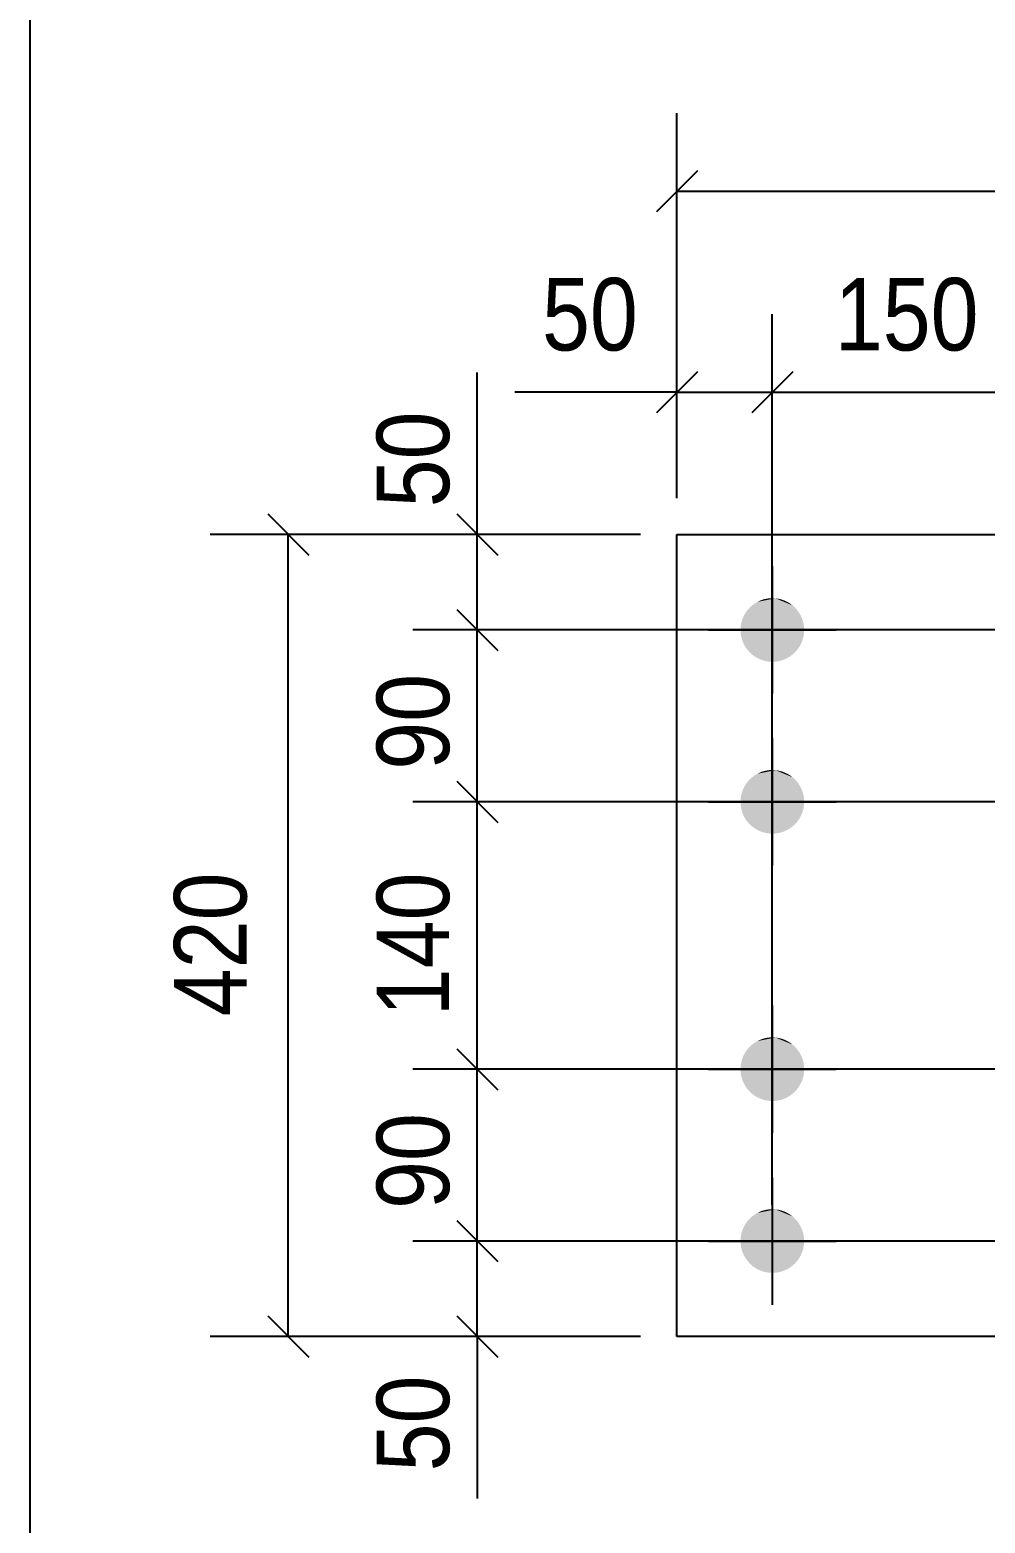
# Model space of a CAD drawing. Header units: millimetres. Extents: x 67 to 383, y 106 to 148.
# Drawn here: x 67.37 to 71.61, y 124.78 to 131.41 of the extents above; entities that cross this region are included whole.
import ezdxf

# ---------------------------------------------------------------- set-up
doc = ezdxf.new("R2010")
doc.units = ezdxf.units.MM
doc.linetypes.add('XKITLINE00', pattern=[0])
doc.styles.add('ARIAL', font='ARIAL.TTF')

msp = doc.modelspace()

# ---------------------------------------------------------------- linework, layer by layer
at = {"color": 5, "linetype": 'XKITLINE00'}
msp.add_line((67.3722, 147.9459), (67.3722, 106.1161), dxfattribs=at)
at = {"linetype": 'XKITLINE00'}
for p, q in [((70.2413, 129.3284), (70.2413, 131.0357)), ((70.3323, 130.7808), (70.1503, 130.5988)), ((70.2413, 130.6898), (78.0314, 130.6898)), ((70.2413, 129.3284), (70.2413, 130.1445)), ((70.6646, 126.1954), (70.6646, 130.1445)), ((70.6646, 126.1954), (70.6646, 130.1445)), ((69.3562, 129.1675), (69.3562, 129.8862)), ((69.3562, 129.1675), (69.3562, 129.8862)), ((70.3323, 129.8896), (70.1503, 129.7075)), ((70.7557, 129.8896), (70.5736, 129.7075)), ((70.7557, 129.8896), (70.5736, 129.7075)), ((70.2413, 129.7986), (69.5226, 129.7986)), ((70.2413, 129.7986), (69.5226, 129.7986)), ((70.2413, 129.7986), (70.6646, 129.7986)), ((70.6646, 129.7986), (71.9348, 129.7986)), ((68.427, 129.2585), (68.609, 129.0765)), ((69.2652, 129.2585), (69.4472, 129.0765)), ((70.0804, 129.1675), (68.1721, 129.1675)), ((68.518, 125.6112), (68.518, 129.1675)), ((70.0804, 129.1675), (69.0706, 129.1675)), ((69.3562, 128.7442), (69.3562, 129.1675)), ((69.2652, 128.8352), (69.4472, 128.6531)), ((69.2652, 128.8352), (69.4472, 128.6531)), ((77.4472, 128.7442), (69.0706, 128.7442)), ((77.4472, 128.7442), (69.0706, 128.7442)), ((69.3562, 127.9821), (69.3562, 128.7442)), ((69.2652, 128.0731), (69.4472, 127.8911)), ((69.2782, 128.0601), (69.4472, 127.8911)), ((77.4472, 127.9821), (69.0706, 127.9821)), ((77.4472, 127.9821), (69.0706, 127.9821)), ((69.3562, 126.7966), (69.3562, 127.9821)), ((69.2652, 126.8876), (69.4472, 126.7056)), ((69.2652, 126.8876), (69.4472, 126.7056)), ((77.4472, 126.7966), (69.0706, 126.7966)), ((77.4472, 126.7966), (69.0706, 126.7966)), ((69.3562, 126.0345), (69.3562, 126.7966)), ((69.2652, 126.1255), (69.4472, 125.9435)), ((69.2782, 126.1126), (69.4472, 125.9435)), ((77.4472, 126.0345), (69.0706, 126.0345)), ((77.4472, 126.0345), (69.0706, 126.0345)), ((69.3562, 125.6112), (69.3562, 126.0345)), ((68.427, 125.7022), (68.609, 125.5201)), ((69.2652, 125.7022), (69.4472, 125.5201)), ((70.0804, 125.6112), (68.1721, 125.6112)), ((70.0804, 125.6112), (69.0706, 125.6112)), ((69.3562, 125.6112), (69.3562, 124.8925)), ((69.3562, 125.6112), (69.3562, 124.8925))]:
    msp.add_line(p, q, dxfattribs=at)
at = {"color": 2, "linetype": 'XKITLINE00'}
for p, q in [((70.2413, 125.6112), (70.2413, 129.1675)), ((70.2413, 129.1675), (78.0314, 129.1675)), ((78.0314, 125.6112), (70.2413, 125.6112))]:
    msp.add_line(p, q, dxfattribs=at)
at = {"color": 3, "linetype": 'XKITLINE00'}
for p, q in [((70.6646, 129.0265), (70.6646, 128.4618)), ((70.3823, 128.7442), (70.947, 128.7442)), ((70.6646, 128.2645), (70.6646, 127.6997)), ((70.3823, 127.9821), (70.947, 127.9821)), ((70.6646, 127.079), (70.6646, 126.5142)), ((70.3823, 126.7966), (70.947, 126.7966)), ((70.6646, 126.3169), (70.6646, 125.7521)), ((70.3823, 126.0345), (70.947, 126.0345))]:
    msp.add_line(p, q, dxfattribs=at)
for p in [(70.2413, 130.6898), (70.2413, 129.7986), (70.6646, 129.7986), (70.6646, 129.7986), (68.518, 129.1675), (69.3562, 129.1675), (69.3562, 128.7442), (69.3562, 128.7442), (69.3562, 127.9821), (69.3562, 127.9821), (69.3562, 126.7966), (69.3562, 126.7966), (69.3562, 126.0345), (69.3562, 126.0345), (68.518, 125.6112), (69.3562, 125.6112)]:
    msp.add_point(p)
at = {"color": 3, "linetype": 'Continuous'}
for points in [[(70.6785, 128.8847), (70.5241, 128.758), (70.5235, 128.7442)], [(70.6785, 128.8847), (70.5235, 128.7442), (70.5241, 128.7303)], [(70.6785, 128.8847), (70.5262, 128.7717), (70.5241, 128.758)], [(70.6785, 128.8847), (70.5241, 128.7303), (70.5262, 128.7166)], [(70.6785, 128.8847), (70.5295, 128.7851), (70.5262, 128.7717)], [(70.6785, 128.8847), (70.5262, 128.7166), (70.5295, 128.7032)], [(70.6785, 128.8847), (70.5342, 128.7982), (70.5295, 128.7851)], [(70.6785, 128.8847), (70.5295, 128.7032), (70.5342, 128.6901)], [(70.6785, 128.8847), (70.5401, 128.8107), (70.5342, 128.7982)], [(70.6785, 128.8847), (70.5342, 128.6901), (70.5401, 128.6776)], [(70.6785, 128.8847), (70.5472, 128.8226), (70.5401, 128.8107)], [(70.6785, 128.8847), (70.5401, 128.6776), (70.5472, 128.6657)], [(70.6785, 128.8847), (70.5555, 128.8337), (70.5472, 128.8226)], [(70.6785, 128.8847), (70.5472, 128.6657), (70.5555, 128.6546)], [(70.6785, 128.8847), (70.5648, 128.844), (70.5555, 128.8337)], [(70.6785, 128.8847), (70.5555, 128.6546), (70.5648, 128.6443)], [(70.6785, 128.8847), (70.5751, 128.8533), (70.5648, 128.844)], [(70.6785, 128.8847), (70.5648, 128.6443), (70.5751, 128.635)], [(70.6785, 128.8847), (70.5862, 128.8616), (70.5751, 128.8533)], [(70.6785, 128.8847), (70.5751, 128.635), (70.5862, 128.6268)], [(70.6785, 128.8847), (70.5981, 128.8687), (70.5862, 128.8616)], [(70.6785, 128.8847), (70.5862, 128.6268), (70.5981, 128.6196)], [(70.6785, 128.8847), (70.6106, 128.8746), (70.5981, 128.8687)], [(70.6785, 128.8847), (70.5981, 128.6196), (70.6106, 128.6137)], [(70.6785, 128.8847), (70.6237, 128.8793), (70.6106, 128.8746)], [(70.6785, 128.8847), (70.6106, 128.6137), (70.6237, 128.609)], [(70.6785, 128.8847), (70.6371, 128.8826), (70.6237, 128.8793)], [(70.6785, 128.8847), (70.6237, 128.609), (70.6371, 128.6057)], [(70.6785, 128.8847), (70.6508, 128.8847), (70.6371, 128.8826)], [(70.6785, 128.8847), (70.6371, 128.6057), (70.6508, 128.6036)], [(70.6785, 128.8847), (70.6646, 128.8854), (70.6508, 128.8847)], [(70.6785, 128.8847), (70.6508, 128.6036), (70.6646, 128.603)], [(70.6785, 128.8847), (70.6646, 128.603), (70.6785, 128.6036)], [(70.6785, 128.8847), (70.6785, 128.6036), (70.6922, 128.6057)], [(70.6785, 128.8847), (70.6922, 128.6057), (70.7056, 128.609)], [(70.6785, 128.8847), (70.7056, 128.609), (70.7187, 128.6137)], [(70.6785, 128.8847), (70.7187, 128.6137), (70.7312, 128.6196)], [(70.6785, 128.8847), (70.7312, 128.6196), (70.7431, 128.6268)], [(70.6785, 128.8847), (70.7431, 128.6268), (70.7542, 128.635)], [(70.6785, 128.8847), (70.7542, 128.635), (70.7645, 128.6443)], [(70.6785, 128.8847), (70.7645, 128.6443), (70.7738, 128.6546)], [(70.6785, 128.8847), (70.7738, 128.6546), (70.782, 128.6657)], [(70.6785, 128.8847), (70.782, 128.6657), (70.7892, 128.6776)], [(70.6785, 128.8847), (70.7892, 128.6776), (70.7951, 128.6901)], [(70.6785, 128.8847), (70.7951, 128.6901), (70.7998, 128.7032)], [(70.6785, 128.8847), (70.7998, 128.7032), (70.8031, 128.7166)], [(70.6785, 128.8847), (70.8031, 128.7166), (70.8052, 128.7303)], [(70.6785, 128.8847), (70.8052, 128.7303), (70.8058, 128.7442)], [(70.6785, 128.8847), (70.8058, 128.7442), (70.8052, 128.758)], [(70.6785, 128.8847), (70.8052, 128.758), (70.8031, 128.7717)], [(70.6785, 128.8847), (70.8031, 128.7717), (70.7998, 128.7851)], [(70.6785, 128.8847), (70.7998, 128.7851), (70.7951, 128.7982)], [(70.6785, 128.8847), (70.7951, 128.7982), (70.7892, 128.8107)], [(70.6785, 128.8847), (70.7892, 128.8107), (70.782, 128.8226)], [(70.6785, 128.8847), (70.782, 128.8226), (70.7738, 128.8337)], [(70.6785, 128.8847), (70.7738, 128.8337), (70.7645, 128.844)], [(70.6785, 128.8847), (70.7645, 128.844), (70.7542, 128.8533)], [(70.6785, 128.8847), (70.7542, 128.8533), (70.7431, 128.8616)], [(70.6785, 128.8847), (70.7431, 128.8616), (70.7312, 128.8687)], [(70.6785, 128.8847), (70.7312, 128.8687), (70.7187, 128.8746)], [(70.6785, 128.8847), (70.7187, 128.8746), (70.7056, 128.8793)], [(70.6785, 128.8847), (70.7056, 128.8793), (70.6922, 128.8826)], [(70.6785, 128.1226), (70.5241, 127.9959), (70.5235, 127.9821)], [(70.6785, 128.1226), (70.5235, 127.9821), (70.5241, 127.9682)], [(70.6785, 128.1226), (70.5262, 128.0096), (70.5241, 127.9959)], [(70.6785, 128.1226), (70.5241, 127.9682), (70.5262, 127.9545)], [(70.6785, 128.1226), (70.5295, 128.0231), (70.5262, 128.0096)], [(70.6785, 128.1226), (70.5262, 127.9545), (70.5295, 127.9411)], [(70.6785, 128.1226), (70.5342, 128.0361), (70.5295, 128.0231)], [(70.6785, 128.1226), (70.5295, 127.9411), (70.5342, 127.928)], [(70.6785, 128.1226), (70.5401, 128.0486), (70.5342, 128.0361)], [(70.6785, 128.1226), (70.5342, 127.928), (70.5401, 127.9155)], [(70.6785, 128.1226), (70.5472, 128.0605), (70.5401, 128.0486)], [(70.6785, 128.1226), (70.5401, 127.9155), (70.5472, 127.9036)], [(70.6785, 128.1226), (70.5555, 128.0716), (70.5472, 128.0605)], [(70.6785, 128.1226), (70.5472, 127.9036), (70.5555, 127.8925)], [(70.6785, 128.1226), (70.5648, 128.0819), (70.5555, 128.0716)], [(70.6785, 128.1226), (70.5555, 127.8925), (70.5648, 127.8822)], [(70.6785, 128.1226), (70.5751, 128.0912), (70.5648, 128.0819)], [(70.6785, 128.1226), (70.5648, 127.8822), (70.5751, 127.8729)], [(70.6785, 128.1226), (70.5862, 128.0995), (70.5751, 128.0912)], [(70.6785, 128.1226), (70.5751, 127.8729), (70.5862, 127.8647)], [(70.6785, 128.1226), (70.5981, 128.1066), (70.5862, 128.0995)], [(70.6785, 128.1226), (70.5862, 127.8647), (70.5981, 127.8575)], [(70.6785, 128.1226), (70.6106, 128.1125), (70.5981, 128.1066)], [(70.6785, 128.1226), (70.5981, 127.8575), (70.6106, 127.8516)], [(70.6785, 128.1226), (70.6237, 128.1172), (70.6106, 128.1125)], [(70.6785, 128.1226), (70.6106, 127.8516), (70.6237, 127.847)], [(70.6785, 128.1226), (70.6371, 128.1206), (70.6237, 128.1172)], [(70.6785, 128.1226), (70.6237, 127.847), (70.6371, 127.8436)], [(70.6785, 128.1226), (70.6508, 128.1226), (70.6371, 128.1206)], [(70.6785, 128.1226), (70.6371, 127.8436), (70.6508, 127.8416)], [(70.6785, 128.1226), (70.6646, 128.1233), (70.6508, 128.1226)], [(70.6785, 128.1226), (70.6508, 127.8416), (70.6646, 127.8409)], [(70.6785, 128.1226), (70.6646, 127.8409), (70.6785, 127.8416)], [(70.6785, 128.1226), (70.6785, 127.8416), (70.6922, 127.8436)], [(70.6785, 128.1226), (70.6922, 127.8436), (70.7056, 127.847)], [(70.6785, 128.1226), (70.7056, 127.847), (70.7187, 127.8516)], [(70.6785, 128.1226), (70.7187, 127.8516), (70.7312, 127.8575)], [(70.6785, 128.1226), (70.7312, 127.8575), (70.7431, 127.8647)], [(70.6785, 128.1226), (70.7431, 127.8647), (70.7542, 127.8729)], [(70.6785, 128.1226), (70.7542, 127.8729), (70.7645, 127.8822)], [(70.6785, 128.1226), (70.7645, 127.8822), (70.7738, 127.8925)], [(70.6785, 128.1226), (70.7738, 127.8925), (70.782, 127.9036)], [(70.6785, 128.1226), (70.782, 127.9036), (70.7892, 127.9155)], [(70.6785, 128.1226), (70.7892, 127.9155), (70.7951, 127.928)], [(70.6785, 128.1226), (70.7951, 127.928), (70.7998, 127.9411)], [(70.6785, 128.1226), (70.7998, 127.9411), (70.8031, 127.9545)], [(70.6785, 128.1226), (70.8031, 127.9545), (70.8052, 127.9682)], [(70.6785, 128.1226), (70.8052, 127.9682), (70.8058, 127.9821)], [(70.6785, 128.1226), (70.8058, 127.9821), (70.8052, 127.9959)], [(70.6785, 128.1226), (70.8052, 127.9959), (70.8031, 128.0096)], [(70.6785, 128.1226), (70.8031, 128.0096), (70.7998, 128.0231)], [(70.6785, 128.1226), (70.7998, 128.0231), (70.7951, 128.0361)], [(70.6785, 128.1226), (70.7951, 128.0361), (70.7892, 128.0486)], [(70.6785, 128.1226), (70.7892, 128.0486), (70.782, 128.0605)], [(70.6785, 128.1226), (70.782, 128.0605), (70.7738, 128.0716)], [(70.6785, 128.1226), (70.7738, 128.0716), (70.7645, 128.0819)], [(70.6785, 128.1226), (70.7645, 128.0819), (70.7542, 128.0912)], [(70.6785, 128.1226), (70.7542, 128.0912), (70.7431, 128.0995)], [(70.6785, 128.1226), (70.7431, 128.0995), (70.7312, 128.1066)], [(70.6785, 128.1226), (70.7312, 128.1066), (70.7187, 128.1125)], [(70.6785, 128.1226), (70.7187, 128.1125), (70.7056, 128.1172)], [(70.6785, 128.1226), (70.7056, 128.1172), (70.6922, 128.1206)], [(70.6785, 126.9371), (70.5241, 126.8105), (70.5235, 126.7966)], [(70.6785, 126.9371), (70.5235, 126.7966), (70.5241, 126.7828)], [(70.6785, 126.9371), (70.5262, 126.8242), (70.5241, 126.8105)], [(70.6785, 126.9371), (70.5241, 126.7828), (70.5262, 126.7691)], [(70.6785, 126.9371), (70.5295, 126.8376), (70.5262, 126.8242)], [(70.6785, 126.9371), (70.5262, 126.7691), (70.5295, 126.7556)], [(70.6785, 126.9371), (70.5342, 126.8506), (70.5295, 126.8376)], [(70.6785, 126.9371), (70.5295, 126.7556), (70.5342, 126.7426)], [(70.6785, 126.9371), (70.5401, 126.8632), (70.5342, 126.8506)], [(70.6785, 126.9371), (70.5342, 126.7426), (70.5401, 126.7301)], [(70.6785, 126.9371), (70.5472, 126.8751), (70.5401, 126.8632)], [(70.6785, 126.9371), (70.5401, 126.7301), (70.5472, 126.7182)], [(70.6785, 126.9371), (70.5555, 126.8862), (70.5472, 126.8751)], [(70.6785, 126.9371), (70.5472, 126.7182), (70.5555, 126.707)], [(70.6785, 126.9371), (70.5648, 126.8965), (70.5555, 126.8862)], [(70.6785, 126.9371), (70.5555, 126.707), (70.5648, 126.6968)], [(70.6785, 126.9371), (70.5751, 126.9058), (70.5648, 126.8965)], [(70.6785, 126.9371), (70.5648, 126.6968), (70.5751, 126.6875)], [(70.6785, 126.9371), (70.5862, 126.914), (70.5751, 126.9058)], [(70.6785, 126.9371), (70.5751, 126.6875), (70.5862, 126.6792)], [(70.6785, 126.9371), (70.5981, 126.9211), (70.5862, 126.914)], [(70.6785, 126.9371), (70.5862, 126.6792), (70.5981, 126.6721)], [(70.6785, 126.9371), (70.6106, 126.9271), (70.5981, 126.9211)], [(70.6785, 126.9371), (70.5981, 126.6721), (70.6106, 126.6662)], [(70.6785, 126.9371), (70.6237, 126.9317), (70.6106, 126.9271)], [(70.6785, 126.9371), (70.6106, 126.6662), (70.6237, 126.6615)], [(70.6785, 126.9371), (70.6371, 126.9351), (70.6237, 126.9317)], [(70.6785, 126.9371), (70.6237, 126.6615), (70.6371, 126.6581)], [(70.6785, 126.9371), (70.6508, 126.9371), (70.6371, 126.9351)], [(70.6785, 126.9371), (70.6371, 126.6581), (70.6508, 126.6561)], [(70.6785, 126.9371), (70.6646, 126.9378), (70.6508, 126.9371)], [(70.6785, 126.9371), (70.6508, 126.6561), (70.6646, 126.6554)], [(70.6785, 126.9371), (70.6646, 126.6554), (70.6785, 126.6561)], [(70.6785, 126.9371), (70.6785, 126.6561), (70.6922, 126.6581)], [(70.6785, 126.9371), (70.6922, 126.6581), (70.7056, 126.6615)], [(70.6785, 126.9371), (70.7056, 126.6615), (70.7187, 126.6662)], [(70.6785, 126.9371), (70.7187, 126.6662), (70.7312, 126.6721)], [(70.6785, 126.9371), (70.7312, 126.6721), (70.7431, 126.6792)], [(70.6785, 126.9371), (70.7431, 126.6792), (70.7542, 126.6875)], [(70.6785, 126.9371), (70.7542, 126.6875), (70.7645, 126.6968)], [(70.6785, 126.9371), (70.7645, 126.6968), (70.7738, 126.707)], [(70.6785, 126.9371), (70.7738, 126.707), (70.782, 126.7182)], [(70.6785, 126.9371), (70.782, 126.7182), (70.7892, 126.7301)], [(70.6785, 126.9371), (70.7892, 126.7301), (70.7951, 126.7426)], [(70.6785, 126.9371), (70.7951, 126.7426), (70.7998, 126.7556)], [(70.6785, 126.9371), (70.7998, 126.7556), (70.8031, 126.7691)], [(70.6785, 126.9371), (70.8031, 126.7691), (70.8052, 126.7828)], [(70.6785, 126.9371), (70.8052, 126.7828), (70.8058, 126.7966)], [(70.6785, 126.9371), (70.8058, 126.7966), (70.8052, 126.8105)], [(70.6785, 126.9371), (70.8052, 126.8105), (70.8031, 126.8242)], [(70.6785, 126.9371), (70.8031, 126.8242), (70.7998, 126.8376)], [(70.6785, 126.9371), (70.7998, 126.8376), (70.7951, 126.8506)], [(70.6785, 126.9371), (70.7951, 126.8506), (70.7892, 126.8632)], [(70.6785, 126.9371), (70.7892, 126.8632), (70.782, 126.8751)], [(70.6785, 126.9371), (70.782, 126.8751), (70.7738, 126.8862)], [(70.6785, 126.9371), (70.7738, 126.8862), (70.7645, 126.8965)], [(70.6785, 126.9371), (70.7645, 126.8965), (70.7542, 126.9058)], [(70.6785, 126.9371), (70.7542, 126.9058), (70.7431, 126.914)], [(70.6785, 126.9371), (70.7431, 126.914), (70.7312, 126.9211)], [(70.6785, 126.9371), (70.7312, 126.9211), (70.7187, 126.9271)], [(70.6785, 126.9371), (70.7187, 126.9271), (70.7056, 126.9317)], [(70.6785, 126.9371), (70.7056, 126.9317), (70.6922, 126.9351)], [(70.6785, 126.1751), (70.5241, 126.0484), (70.5235, 126.0345)], [(70.6785, 126.1751), (70.5235, 126.0345), (70.5241, 126.0207)], [(70.6785, 126.1751), (70.5262, 126.0621), (70.5241, 126.0484)], [(70.6785, 126.1751), (70.5241, 126.0207), (70.5262, 126.007)], [(70.6785, 126.1751), (70.5295, 126.0755), (70.5262, 126.0621)], [(70.6785, 126.1751), (70.5262, 126.007), (70.5295, 125.9935)], [(70.6785, 126.1751), (70.5342, 126.0886), (70.5295, 126.0755)], [(70.6785, 126.1751), (70.5295, 125.9935), (70.5342, 125.9805)], [(70.6785, 126.1751), (70.5401, 126.1011), (70.5342, 126.0886)], [(70.6785, 126.1751), (70.5342, 125.9805), (70.5401, 125.968)], [(70.6785, 126.1751), (70.5472, 126.113), (70.5401, 126.1011)], [(70.6785, 126.1751), (70.5401, 125.968), (70.5472, 125.9561)], [(70.6785, 126.1751), (70.5555, 126.1241), (70.5472, 126.113)], [(70.6785, 126.1751), (70.5472, 125.9561), (70.5555, 125.945)], [(70.6785, 126.1751), (70.5648, 126.1344), (70.5555, 126.1241)], [(70.6785, 126.1751), (70.5555, 125.945), (70.5648, 125.9347)], [(70.6785, 126.1751), (70.5751, 126.1437), (70.5648, 126.1344)], [(70.6785, 126.1751), (70.5648, 125.9347), (70.5751, 125.9254)], [(70.6785, 126.1751), (70.5862, 126.1519), (70.5751, 126.1437)], [(70.6785, 126.1751), (70.5751, 125.9254), (70.5862, 125.9171)], [(70.6785, 126.1751), (70.5981, 126.1591), (70.5862, 126.1519)], [(70.6785, 126.1751), (70.5862, 125.9171), (70.5981, 125.91)], [(70.6785, 126.1751), (70.6106, 126.165), (70.5981, 126.1591)], [(70.6785, 126.1751), (70.5981, 125.91), (70.6106, 125.9041)], [(70.6785, 126.1751), (70.6237, 126.1697), (70.6106, 126.165)], [(70.6785, 126.1751), (70.6106, 125.9041), (70.6237, 125.8994)], [(70.6785, 126.1751), (70.6371, 126.173), (70.6237, 126.1697)], [(70.6785, 126.1751), (70.6237, 125.8994), (70.6371, 125.8961)], [(70.6785, 126.1751), (70.6508, 126.1751), (70.6371, 126.173)], [(70.6785, 126.1751), (70.6371, 125.8961), (70.6508, 125.894)], [(70.6785, 126.1751), (70.6646, 126.1757), (70.6508, 126.1751)], [(70.6785, 126.1751), (70.6508, 125.894), (70.6646, 125.8933)], [(70.6785, 126.1751), (70.6646, 125.8933), (70.6785, 125.894)], [(70.6785, 126.1751), (70.6785, 125.894), (70.6922, 125.8961)], [(70.6785, 126.1751), (70.6922, 125.8961), (70.7056, 125.8994)], [(70.6785, 126.1751), (70.7056, 125.8994), (70.7187, 125.9041)], [(70.6785, 126.1751), (70.7187, 125.9041), (70.7312, 125.91)], [(70.6785, 126.1751), (70.7312, 125.91), (70.7431, 125.9171)], [(70.6785, 126.1751), (70.7431, 125.9171), (70.7542, 125.9254)], [(70.6785, 126.1751), (70.7542, 125.9254), (70.7645, 125.9347)], [(70.6785, 126.1751), (70.7645, 125.9347), (70.7738, 125.945)], [(70.6785, 126.1751), (70.7738, 125.945), (70.782, 125.9561)], [(70.6785, 126.1751), (70.782, 125.9561), (70.7892, 125.968)], [(70.6785, 126.1751), (70.7892, 125.968), (70.7951, 125.9805)], [(70.6785, 126.1751), (70.7951, 125.9805), (70.7998, 125.9935)], [(70.6785, 126.1751), (70.7998, 125.9935), (70.8031, 126.007)], [(70.6785, 126.1751), (70.8031, 126.007), (70.8052, 126.0207)], [(70.6785, 126.1751), (70.8052, 126.0207), (70.8058, 126.0345)], [(70.6785, 126.1751), (70.8058, 126.0345), (70.8052, 126.0484)], [(70.6785, 126.1751), (70.8052, 126.0484), (70.8031, 126.0621)], [(70.6785, 126.1751), (70.8031, 126.0621), (70.7998, 126.0755)], [(70.6785, 126.1751), (70.7998, 126.0755), (70.7951, 126.0886)], [(70.6785, 126.1751), (70.7951, 126.0886), (70.7892, 126.1011)], [(70.6785, 126.1751), (70.7892, 126.1011), (70.782, 126.113)], [(70.6785, 126.1751), (70.782, 126.113), (70.7738, 126.1241)], [(70.6785, 126.1751), (70.7738, 126.1241), (70.7645, 126.1344)], [(70.6785, 126.1751), (70.7645, 126.1344), (70.7542, 126.1437)], [(70.6785, 126.1751), (70.7542, 126.1437), (70.7431, 126.1519)], [(70.6785, 126.1751), (70.7431, 126.1519), (70.7312, 126.1591)], [(70.6785, 126.1751), (70.7312, 126.1591), (70.7187, 126.165)], [(70.6785, 126.1751), (70.7187, 126.165), (70.7056, 126.1697)], [(70.6785, 126.1751), (70.7056, 126.1697), (70.6922, 126.173)]]:
    msp.add_solid(points, dxfattribs=at)

# ---------------------------------------------------------------- texts
at = {"color": 3, "style": 'ARIAL', "width": 0.85}
for s, p in [('50', (69.6433, 129.9836)), ('150', (70.9417, 129.9836))]:
    msp.add_text(s, height=0.32177, dxfattribs=at).set_placement(p)
for s, p in [('50', (69.2315, 129.2882)), ('90', (69.2315, 128.1245)), ('420', (68.3329, 127.0314)), ('140', (69.2315, 127.0314)), ('90', (69.2315, 126.1769)), ('50', (69.2315, 125.0132))]:
    msp.add_text(s, height=0.32177, rotation=90.00021, dxfattribs=at).set_placement(p)

doc.saveas('drawing.dxf')
